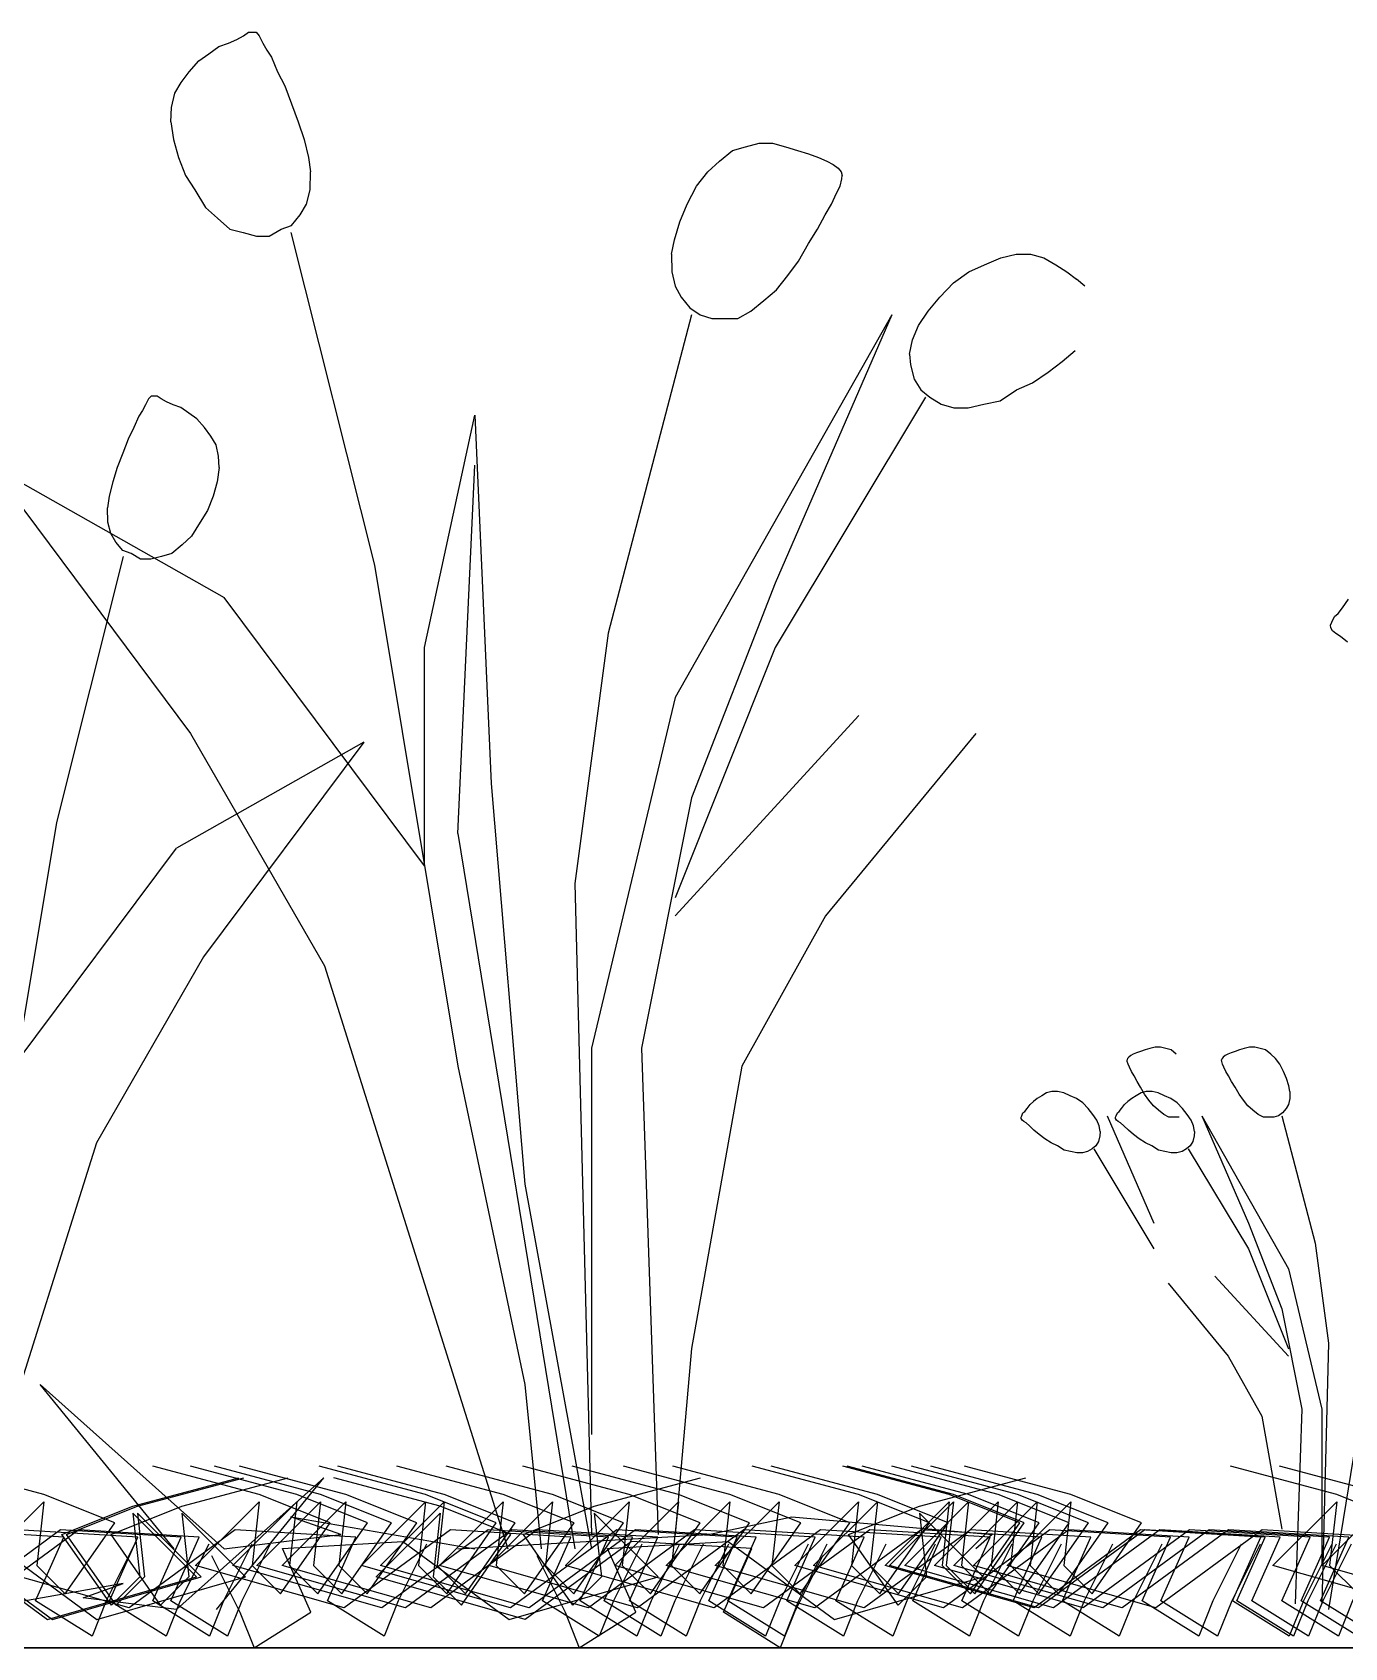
# Model space of a CAD drawing. Header units: metres. Extents: x -109 to 591, y -5 to 592.
# Drawn here: x 567.719 to 568.0035, y 7.2749 to 7.6253 of the extents above; entities that cross this region are included whole.
import ezdxf

# ---------------------------------------------------------------- set-up
doc = ezdxf.new("R2010")
doc.units = ezdxf.units.M
doc.header["$LTSCALE"] = 0.03
doc.layers.add('Areas verdes', color=74, linetype='Continuous')
doc.layers.add('Muro bajo', color=7, linetype='Continuous', lineweight=30)

msp = doc.modelspace()

# ---------------------------------------------------------------- linework, layer by layer
at = {"layer": 'Areas verdes', "color": 6, "linetype": 'Continuous'}
for p, q in [((567.76476, 7.62454), (567.76585, 7.62532)), ((567.76585, 7.62532), (567.76678, 7.62532)), ((567.76678, 7.62532), (567.76748, 7.62532)), ((567.76748, 7.62532), (567.76818, 7.62454)), ((567.75723, 7.62066), (567.75941, 7.62221)), ((567.75941, 7.62221), (567.7615, 7.62299)), ((567.7615, 7.62299), (567.76329, 7.62377)), ((567.76329, 7.62377), (567.76476, 7.62454)), ((567.76818, 7.62454), (567.76895, 7.62299)), ((567.76895, 7.62299), (567.7698, 7.62144)), ((567.75297, 7.61678), (567.75506, 7.61911)), ((567.75506, 7.61911), (567.75723, 7.62066)), ((567.7698, 7.62144), (567.77081, 7.61989)), ((567.77081, 7.61989), (567.77213, 7.61678)), ((567.75126, 7.61445), (567.75297, 7.61678)), ((567.77213, 7.61678), (567.77368, 7.61368)), ((567.74916, 7.60902), (567.74986, 7.61213)), ((567.74986, 7.61213), (567.75126, 7.61445)), ((567.77368, 7.61368), (567.77516, 7.6098)), ((567.74901, 7.60592), (567.74916, 7.60902)), ((567.77516, 7.6098), (567.77663, 7.60592)), ((567.74901, 7.60592), (567.74955, 7.60204)), ((567.77663, 7.60592), (567.77787, 7.60204)), ((567.74955, 7.60204), (567.75064, 7.59816)), ((567.77787, 7.60204), (567.77881, 7.59816)), ((567.87075, 7.59971), (567.87362, 7.60049)), ((567.87362, 7.60049), (567.87657, 7.60126)), ((567.87657, 7.60126), (567.87944, 7.60126)), ((567.87944, 7.60126), (567.88224, 7.60049)), ((567.88224, 7.60049), (567.88487, 7.59971)), ((567.75064, 7.59816), (567.75219, 7.59428)), ((567.77881, 7.59816), (567.77927, 7.59506)), ((567.8654, 7.59506), (567.86796, 7.59738)), ((567.86796, 7.59738), (567.87075, 7.59971)), ((567.88487, 7.59971), (567.88728, 7.59894)), ((567.88728, 7.59894), (567.88945, 7.59816)), ((567.88945, 7.59816), (567.89124, 7.59738)), ((567.89124, 7.59738), (567.89263, 7.59661)), ((567.75219, 7.59428), (567.75421, 7.59118)), ((567.77919, 7.59118), (567.77927, 7.59506)), ((567.86299, 7.59195), (567.8654, 7.59506)), ((567.89263, 7.59661), (567.89372, 7.59583)), ((567.89372, 7.59583), (567.89434, 7.59506)), ((567.89411, 7.59195), (567.8945, 7.59351)), ((567.89434, 7.59506), (567.89457, 7.59428)), ((567.8945, 7.59351), (567.89457, 7.59428)), ((567.75421, 7.59118), (567.75654, 7.5873)), ((567.77842, 7.58807), (567.77919, 7.59118)), ((567.86098, 7.58807), (567.86299, 7.59195)), ((567.89225, 7.58807), (567.89333, 7.5904)), ((567.89333, 7.5904), (567.89411, 7.59195)), ((567.75654, 7.5873), (567.7591, 7.58497)), ((567.77702, 7.58575), (567.77842, 7.58807)), ((567.85935, 7.58419), (567.86098, 7.58807)), ((567.89085, 7.58575), (567.89225, 7.58807)), ((567.7591, 7.58497), (567.76181, 7.58264)), ((567.77291, 7.58264), (567.77516, 7.58342)), ((567.77516, 7.58342), (567.77702, 7.58575)), ((567.85818, 7.58031), (567.85935, 7.58419)), ((567.88922, 7.58264), (567.89085, 7.58575)), ((567.76181, 7.58264), (567.76468, 7.58187)), ((567.76468, 7.58187), (567.76755, 7.58109)), ((567.76755, 7.58109), (567.77035, 7.58109)), ((567.77035, 7.58109), (567.77291, 7.58264)), ((567.85756, 7.57721), (567.85818, 7.58031)), ((567.88511, 7.57566), (567.88728, 7.57954)), ((567.88728, 7.57954), (567.88922, 7.58264)), ((567.85756, 7.57721), (567.85764, 7.57333)), ((567.92545, 7.57488), (567.92895, 7.57643)), ((567.92895, 7.57643), (567.93228, 7.57721)), ((567.93228, 7.57721), (567.93539, 7.57721)), ((567.93539, 7.57721), (567.93826, 7.57643)), ((567.93826, 7.57643), (567.9409, 7.57488)), ((567.85764, 7.57333), (567.85834, 7.57023)), ((567.8803, 7.56945), (567.88278, 7.57256)), ((567.88278, 7.57256), (567.88511, 7.57566)), ((567.9187, 7.571), (567.92204, 7.57333)), ((567.92204, 7.57333), (567.92545, 7.57488)), ((567.9409, 7.57488), (567.9433, 7.57333)), ((567.9433, 7.57333), (567.9454, 7.57178)), ((567.85834, 7.57023), (567.85966, 7.5679)), ((567.87758, 7.56712), (567.8803, 7.56945)), ((567.91576, 7.5679), (567.9187, 7.571)), ((567.94718, 7.57023), (567.9454, 7.57178)), ((567.85966, 7.5679), (567.86152, 7.56557)), ((567.86152, 7.56557), (567.86377, 7.56402)), ((567.87479, 7.5648), (567.87758, 7.56712)), ((567.91319, 7.5648), (567.91576, 7.5679)), ((567.86377, 7.56402), (567.86633, 7.56324)), ((567.86633, 7.56324), (567.86904, 7.56324)), ((567.86904, 7.56324), (567.87192, 7.56324)), ((567.87192, 7.56324), (567.87479, 7.5648)), ((567.9111, 7.56169), (567.91319, 7.5648)), ((567.90916, 7.55549), (567.90978, 7.55859)), ((567.90978, 7.55859), (567.9111, 7.56169)), ((567.90916, 7.55549), (567.90939, 7.55316)), ((567.94229, 7.55393), (567.94509, 7.55626)), ((567.90939, 7.55316), (567.91017, 7.55005)), ((567.93585, 7.54928), (567.93919, 7.55161)), ((567.93919, 7.55161), (567.94229, 7.55393)), ((567.91017, 7.55005), (567.91164, 7.54773)), ((567.93236, 7.54773), (567.93585, 7.54928)), ((567.74353, 7.54454), (567.74285, 7.5433)), ((567.74415, 7.54579), (567.74353, 7.54454)), ((567.74471, 7.54641), (567.74415, 7.54579)), ((567.74527, 7.54641), (567.74471, 7.54641)), ((567.74602, 7.54641), (567.74527, 7.54641)), ((567.74688, 7.54579), (567.74602, 7.54641)), ((567.74806, 7.54516), (567.74688, 7.54579)), ((567.74949, 7.54454), (567.74806, 7.54516)), ((567.75117, 7.54392), (567.74949, 7.54454)), ((567.91164, 7.54773), (567.91358, 7.54617)), ((567.91358, 7.54617), (567.91599, 7.54462)), ((567.91599, 7.54462), (567.91878, 7.54385)), ((567.92189, 7.54385), (567.9253, 7.54462)), ((567.9253, 7.54462), (567.92879, 7.5454)), ((567.92879, 7.5454), (567.93236, 7.54773)), ((567.74204, 7.54206), (567.74099, 7.53958)), ((567.74285, 7.5433), (567.74204, 7.54206)), ((567.75291, 7.54268), (567.75117, 7.54392)), ((567.75464, 7.54144), (567.75291, 7.54268)), ((567.75632, 7.53958), (567.75464, 7.54144)), ((567.91878, 7.54385), (567.92189, 7.54385)), ((567.74099, 7.53958), (567.73975, 7.53709)), ((567.75769, 7.53772), (567.75632, 7.53958)), ((567.7588, 7.53585), (567.75769, 7.53772)), ((567.73857, 7.53399), (567.73739, 7.53089)), ((567.73975, 7.53709), (567.73857, 7.53399)), ((567.75936, 7.53337), (567.7588, 7.53585)), ((567.73739, 7.53089), (567.73639, 7.52778)), ((567.75949, 7.53089), (567.75905, 7.52778)), ((567.75949, 7.53089), (567.75936, 7.53337)), ((567.73639, 7.52778), (567.73565, 7.52468)), ((567.75905, 7.52778), (567.75818, 7.52468)), ((567.73565, 7.52468), (567.73528, 7.5222)), ((567.75818, 7.52468), (567.75694, 7.52158)), ((567.73534, 7.51909), (567.73528, 7.5222)), ((567.75694, 7.52158), (567.75533, 7.51909)), ((567.73596, 7.51661), (567.73534, 7.51909)), ((567.73708, 7.51475), (567.73596, 7.51661)), ((567.75533, 7.51909), (567.75346, 7.51599)), ((567.73857, 7.51289), (567.73708, 7.51475)), ((567.74037, 7.51227), (567.73857, 7.51289)), ((567.75142, 7.51413), (567.74924, 7.51227)), ((567.75346, 7.51599), (567.75142, 7.51413)), ((567.74242, 7.51102), (567.74037, 7.51227)), ((567.74465, 7.51102), (567.74242, 7.51102)), ((567.74695, 7.51164), (567.74465, 7.51102)), ((567.74924, 7.51227), (567.74695, 7.51164)), ((568.00128, 7.49861), (568.00208, 7.49923)), ((568.00208, 7.49923), (568.00308, 7.50047)), ((568.00308, 7.50047), (568.00438, 7.50233)), ((568.00047, 7.49675), (568.00072, 7.49737)), ((568.00053, 7.49613), (568.00047, 7.49675)), ((568.0009, 7.49551), (568.00053, 7.49613)), ((568.00072, 7.49737), (568.00128, 7.49861)), ((568.00159, 7.49488), (568.0009, 7.49551)), ((568.00264, 7.49426), (568.00159, 7.49488)), ((568.00413, 7.49302), (568.00264, 7.49426)), ((567.95928, 7.40426), (567.95841, 7.40395)), ((567.96024, 7.40457), (567.95928, 7.40426)), ((567.96129, 7.40488), (567.96024, 7.40457)), ((567.96241, 7.40519), (567.96129, 7.40488)), ((567.96356, 7.40519), (567.96241, 7.40519)), ((567.96474, 7.40488), (567.96356, 7.40519)), ((567.96589, 7.40457), (567.96474, 7.40488)), ((567.967, 7.40364), (567.96589, 7.40457)), ((567.97975, 7.40426), (567.97888, 7.40395)), ((567.98071, 7.40457), (567.97975, 7.40426)), ((567.98176, 7.40488), (567.98071, 7.40457)), ((567.98288, 7.40519), (567.98176, 7.40488)), ((567.98403, 7.40519), (567.98288, 7.40519)), ((567.98521, 7.40488), (567.98403, 7.40519)), ((567.98636, 7.40457), (567.98521, 7.40488)), ((567.98748, 7.40364), (567.98636, 7.40457)), ((567.95645, 7.4027), (567.95636, 7.40239)), ((567.95639, 7.40208), (567.95636, 7.40239)), ((567.95654, 7.40146), (567.95639, 7.40208)), ((567.9567, 7.40302), (567.95645, 7.4027)), ((567.95685, 7.40084), (567.95654, 7.40146)), ((567.95713, 7.40333), (567.9567, 7.40302)), ((567.95729, 7.39991), (567.95685, 7.40084)), ((567.95769, 7.40364), (567.95713, 7.40333)), ((567.95841, 7.40395), (567.95769, 7.40364)), ((567.97692, 7.4027), (567.97683, 7.40239)), ((567.97686, 7.40208), (567.97683, 7.40239)), ((567.97702, 7.40146), (567.97686, 7.40208)), ((567.97717, 7.40302), (567.97692, 7.4027)), ((567.97733, 7.40084), (567.97702, 7.40146)), ((567.97761, 7.40333), (567.97717, 7.40302)), ((567.97776, 7.39991), (567.97733, 7.40084)), ((567.97816, 7.40364), (567.97761, 7.40333)), ((567.97888, 7.40395), (567.97816, 7.40364)), ((567.9885, 7.4027), (567.98748, 7.40364)), ((567.98946, 7.40146), (567.9885, 7.4027)), ((567.99027, 7.39991), (567.98946, 7.40146)), ((567.95785, 7.39898), (567.95729, 7.39991)), ((567.9585, 7.39774), (567.95785, 7.39898)), ((567.95928, 7.3965), (567.9585, 7.39774)), ((567.97832, 7.39898), (567.97776, 7.39991)), ((567.97897, 7.39774), (567.97832, 7.39898)), ((567.97975, 7.3965), (567.97897, 7.39774)), ((567.99092, 7.39836), (567.99027, 7.39991)), ((567.99139, 7.39681), (567.99092, 7.39836)), ((567.93687, 7.39401), (567.93603, 7.39339)), ((567.93783, 7.39464), (567.93687, 7.39401)), ((567.93888, 7.39526), (567.93783, 7.39464)), ((567.94003, 7.39557), (567.93888, 7.39526)), ((567.94127, 7.39557), (567.94003, 7.39557)), ((567.94261, 7.39526), (567.94127, 7.39557)), ((567.94401, 7.39464), (567.94261, 7.39526)), ((567.94537, 7.39401), (567.94401, 7.39464)), ((567.94671, 7.39308), (567.94537, 7.39401)), ((567.95734, 7.39401), (567.9565, 7.39339)), ((567.9583, 7.39464), (567.95734, 7.39401)), ((567.95936, 7.39526), (567.9583, 7.39464)), ((567.96014, 7.39495), (567.95928, 7.3965)), ((567.9605, 7.39557), (567.95936, 7.39526)), ((567.96108, 7.3937), (567.96014, 7.39495)), ((567.96175, 7.39557), (567.9605, 7.39557)), ((567.96308, 7.39526), (567.96175, 7.39557)), ((567.96448, 7.39464), (567.96308, 7.39526)), ((567.96584, 7.39401), (567.96448, 7.39464)), ((567.96718, 7.39308), (567.96584, 7.39401)), ((567.98062, 7.39495), (567.97975, 7.3965)), ((567.98155, 7.3937), (567.98062, 7.39495)), ((567.9916, 7.39401), (567.99132, 7.39277)), ((567.99163, 7.39557), (567.99139, 7.39681)), ((567.99163, 7.39557), (567.9916, 7.39401)), ((567.93336, 7.38998), (567.93348, 7.39029)), ((567.93348, 7.39029), (567.93376, 7.39091)), ((567.93376, 7.39091), (567.93417, 7.39122)), ((567.93417, 7.39122), (567.93466, 7.39184)), ((567.93466, 7.39184), (567.93532, 7.39277)), ((567.93532, 7.39277), (567.93603, 7.39339)), ((567.94789, 7.39184), (567.94671, 7.39308)), ((567.94891, 7.3906), (567.94789, 7.39184)), ((567.94975, 7.38936), (567.94891, 7.3906)), ((567.95383, 7.38998), (567.95396, 7.39029)), ((567.95396, 7.39029), (567.95423, 7.39091)), ((567.95423, 7.39091), (567.95464, 7.39122)), ((567.95464, 7.39122), (567.95513, 7.39184)), ((567.95513, 7.39184), (567.95579, 7.39277)), ((567.95579, 7.39277), (567.9565, 7.39339)), ((567.96207, 7.39246), (567.96108, 7.3937)), ((567.96316, 7.39153), (567.96207, 7.39246)), ((567.96427, 7.3906), (567.96316, 7.39153)), ((567.96542, 7.38998), (567.96427, 7.3906)), ((567.96836, 7.39184), (567.96718, 7.39308)), ((567.96938, 7.3906), (567.96836, 7.39184)), ((567.97022, 7.38936), (567.96938, 7.3906)), ((567.98254, 7.39246), (567.98155, 7.3937)), ((567.98363, 7.39153), (567.98254, 7.39246)), ((567.98474, 7.3906), (567.98363, 7.39153)), ((567.98589, 7.38998), (567.98474, 7.3906)), ((567.98915, 7.39029), (567.98813, 7.38998)), ((567.99005, 7.39091), (567.98915, 7.39029)), ((567.9908, 7.39184), (567.99005, 7.39091)), ((567.99132, 7.39277), (567.9908, 7.39184)), ((567.93339, 7.38967), (567.93336, 7.38998)), ((567.93358, 7.38936), (567.93339, 7.38967)), ((567.93392, 7.38905), (567.93358, 7.38936)), ((567.93445, 7.38874), (567.93392, 7.38905)), ((567.93519, 7.38812), (567.93445, 7.38874)), ((567.93615, 7.38719), (567.93519, 7.38812)), ((567.93727, 7.38626), (567.93615, 7.38719)), ((567.95027, 7.38812), (567.94975, 7.38936)), ((567.95052, 7.38688), (567.95027, 7.38812)), ((567.95052, 7.38688), (567.95043, 7.38595)), ((567.95386, 7.38967), (567.95383, 7.38998)), ((567.95405, 7.38936), (567.95386, 7.38967)), ((567.95439, 7.38905), (567.95405, 7.38936)), ((567.95492, 7.38874), (567.95439, 7.38905)), ((567.95566, 7.38812), (567.95492, 7.38874)), ((567.95662, 7.38719), (567.95566, 7.38812)), ((567.95774, 7.38626), (567.95662, 7.38719)), ((567.96657, 7.38998), (567.96542, 7.38998)), ((567.96766, 7.38998), (567.96657, 7.38998)), ((567.97075, 7.38812), (567.97022, 7.38936)), ((567.97099, 7.38688), (567.97075, 7.38812)), ((567.97099, 7.38688), (567.9709, 7.38595)), ((567.98704, 7.38998), (567.98589, 7.38998)), ((567.98813, 7.38998), (567.98704, 7.38998)), ((567.93851, 7.38532), (567.93727, 7.38626)), ((567.93985, 7.38439), (567.93851, 7.38532)), ((567.94124, 7.38377), (567.93985, 7.38439)), ((567.94267, 7.38284), (567.94124, 7.38377)), ((567.94953, 7.38377), (567.94875, 7.38315)), ((567.95012, 7.3847), (567.94953, 7.38377)), ((567.95043, 7.38595), (567.95012, 7.3847)), ((567.95898, 7.38532), (567.95774, 7.38626)), ((567.96032, 7.38439), (567.95898, 7.38532)), ((567.96171, 7.38377), (567.96032, 7.38439)), ((567.96314, 7.38284), (567.96171, 7.38377)), ((567.97, 7.38377), (567.96923, 7.38315)), ((567.97059, 7.3847), (567.97, 7.38377)), ((567.9709, 7.38595), (567.97059, 7.3847)), ((567.94407, 7.38253), (567.94267, 7.38284)), ((567.94543, 7.38222), (567.94407, 7.38253)), ((567.94667, 7.38222), (567.94543, 7.38222)), ((567.94779, 7.38253), (567.94667, 7.38222)), ((567.94875, 7.38315), (567.94779, 7.38253)), ((567.96454, 7.38253), (567.96314, 7.38284)), ((567.9659, 7.38222), (567.96454, 7.38253)), ((567.96715, 7.38222), (567.9659, 7.38222)), ((567.96826, 7.38253), (567.96715, 7.38222)), ((567.96923, 7.38315), (567.96826, 7.38253))]:
    msp.add_line(p, q, dxfattribs=at)
at = {"layer": 'Areas verdes', "linetype": 'Continuous'}
for p, q in [((567.775, 7.58187), (567.79316, 7.50971)), ((567.86191, 7.56402), (567.84383, 7.49496)), ((567.90536, 7.56402), (567.85834, 7.481)), ((567.90536, 7.56402), (567.88006, 7.50583)), ((567.91265, 7.54617), (567.88006, 7.49186)), ((567.80402, 7.49186), (567.81489, 7.54229)), ((567.81489, 7.54229), (567.81845, 7.46237)), ((567.70983, 7.53143), (567.76057, 7.50272)), ((567.70983, 7.53143), (567.75328, 7.47324)), ((567.81124, 7.45151), (567.81489, 7.53143)), ((567.73869, 7.51164), (567.72417, 7.45392)), ((567.79316, 7.50971), (567.81124, 7.40108)), ((567.80402, 7.44453), (567.76057, 7.50272)), ((567.88006, 7.50583), (567.86191, 7.45927)), ((567.80402, 7.44453), (567.80402, 7.49186)), ((567.84383, 7.49496), (567.83661, 7.44065)), ((567.88006, 7.49186), (567.85834, 7.43754)), ((567.85834, 7.481), (567.84018, 7.40496)), ((567.85834, 7.43367), (567.89814, 7.47712)), ((567.79083, 7.4713), (567.75024, 7.44833)), ((567.75328, 7.47324), (567.7823, 7.4228)), ((567.79083, 7.4713), (567.75607, 7.42474)), ((567.92351, 7.47324), (567.89093, 7.43367)), ((567.81845, 7.46237), (567.82575, 7.37547)), ((567.86191, 7.45927), (567.85104, 7.40496)), ((567.72417, 7.45392), (567.7097, 7.36701)), ((567.81124, 7.45151), (567.83661, 7.29633)), ((567.71548, 7.40177), (567.75024, 7.44833)), ((567.83661, 7.44065), (567.84018, 7.29943)), ((567.89093, 7.43367), (567.87277, 7.40108)), ((567.75607, 7.42474), (567.73286, 7.38439)), ((567.7823, 7.4228), (567.8221, 7.29633)), ((567.84018, 7.40496), (567.84018, 7.32116)), ((567.85104, 7.40496), (567.85469, 7.29943)), ((567.81124, 7.40108), (567.82575, 7.33202)), ((567.87277, 7.40108), (567.86191, 7.33978)), ((567.95204, 7.39029), (567.96216, 7.36701)), ((567.97252, 7.39029), (567.98263, 7.36701)), ((567.97252, 7.39029), (567.99132, 7.35708)), ((567.9899, 7.39029), (567.99713, 7.36267)), ((567.73286, 7.38439), (567.70101, 7.28321)), ((567.94913, 7.38315), (567.96216, 7.36143)), ((567.9696, 7.38315), (567.98263, 7.36143)), ((567.82575, 7.37547), (567.84018, 7.29633)), ((567.98263, 7.36701), (567.9899, 7.34839)), ((567.99713, 7.36267), (568.00001, 7.34094)), ((567.98263, 7.36143), (567.99132, 7.3397)), ((567.99132, 7.33815), (567.9754, 7.35553)), ((567.99132, 7.35708), (567.99859, 7.32666)), ((567.96525, 7.35398), (567.97829, 7.33815)), ((567.9899, 7.34839), (567.99424, 7.32666)), ((568.01016, 7.34529), (568.00001, 7.28321)), ((567.86191, 7.33978), (567.85834, 7.29943)), ((567.97829, 7.33815), (567.98555, 7.32511)), ((568.00001, 7.34094), (567.99859, 7.28445)), ((567.72069, 7.33202), (567.76057, 7.29633)), ((567.74971, 7.29633), (567.72069, 7.33202)), ((567.82575, 7.33202), (567.82932, 7.29633)), ((567.98555, 7.32511), (567.9899, 7.30059)), ((567.99424, 7.32666), (567.99278, 7.28445)), ((567.99859, 7.32666), (567.99859, 7.29314)), ((567.78214, 7.31177), (567.75024, 7.28321)), ((567.75893, 7.28321), (567.78214, 7.31177)), ((567.775, 7.30331), (567.81489, 7.29633)), ((567.78587, 7.29943), (567.775, 7.30331)), ((567.86555, 7.29943), (567.88363, 7.30331)), ((567.88363, 7.30331), (567.92708, 7.29943)), ((567.76057, 7.29633), (567.78587, 7.29943)), ((567.81124, 7.29633), (567.86555, 7.29943)), ((567.92708, 7.29943), (567.92351, 7.29633)), ((567.73869, 7.2888), (567.70679, 7.28321)), ((567.73, 7.2857), (567.73869, 7.2888)), ((567.75024, 7.28321), (567.73, 7.2857))]:
    msp.add_line(p, q, dxfattribs=at)
at = {"layer": 'Areas verdes'}
for points in [[(567.74114, 7.29737), (567.735, 7.28509), (567.73192, 7.27741), (567.71963, 7.28509), (567.72578, 7.29891), (567.69965, 7.30044), (567.6766, 7.28355), (567.64433, 7.29276), (567.65816, 7.30658), (567.65663, 7.29276), (567.66277, 7.28662), (567.67353, 7.30198), (567.65816, 7.30812), (567.63511, 7.31426)], [(567.7572, 7.29737), (567.75105, 7.28509), (567.74798, 7.27741), (567.73569, 7.28509), (567.74183, 7.29891), (567.71571, 7.30044), (567.69266, 7.28355), (567.66039, 7.29276), (567.67422, 7.30658), (567.67269, 7.29276), (567.67883, 7.28662), (567.68959, 7.30198), (567.67422, 7.30812), (567.65117, 7.31426)], [(567.76659, 7.29737), (567.76044, 7.28509), (567.75737, 7.27741), (567.74508, 7.28509), (567.75123, 7.29891), (567.7251, 7.30044), (567.70205, 7.28355), (567.66978, 7.29276), (567.68361, 7.30658), (567.68208, 7.29276), (567.68822, 7.28662), (567.69898, 7.30198), (567.68361, 7.30812), (567.66056, 7.31426)], [(567.77053, 7.29737), (567.76439, 7.28509), (567.76131, 7.27741), (567.74902, 7.28509), (567.75517, 7.29891), (567.72904, 7.30044), (567.70599, 7.28355), (567.67372, 7.29276), (567.68755, 7.30658), (567.68602, 7.29276), (567.69216, 7.28662), (567.70292, 7.30198), (567.68755, 7.30812), (567.66451, 7.31426)], [(567.80446, 7.29737), (567.79832, 7.28509), (567.79524, 7.27741), (567.78295, 7.28509), (567.7891, 7.29891), (567.76297, 7.30044), (567.73993, 7.28355), (567.70766, 7.29276), (567.72149, 7.30658), (567.71995, 7.29276), (567.7261, 7.28662), (567.73685, 7.30198), (567.72149, 7.30812), (567.69844, 7.31426)], [(567.85112, 7.29737), (567.84497, 7.28509), (567.8419, 7.27741), (567.82961, 7.28509), (567.83575, 7.29891), (567.80963, 7.30044), (567.78658, 7.28355), (567.75431, 7.29276), (567.76814, 7.30658), (567.76661, 7.29276), (567.77275, 7.28662), (567.78351, 7.30198), (567.76814, 7.30812), (567.74509, 7.31426)], [(567.85926, 7.29737), (567.85312, 7.28509), (567.85004, 7.27741), (567.83775, 7.28509), (567.8439, 7.29891), (567.81778, 7.30044), (567.79473, 7.28355), (567.76246, 7.29276), (567.77629, 7.30658), (567.77475, 7.29276), (567.7809, 7.28662), (567.79165, 7.30198), (567.77629, 7.30812), (567.75324, 7.31426)], [(567.86445, 7.29737), (567.85831, 7.28509), (567.85523, 7.27741), (567.84294, 7.28509), (567.84909, 7.29891), (567.82296, 7.30044), (567.79991, 7.28355), (567.76765, 7.29276), (567.78147, 7.30658), (567.77994, 7.29276), (567.78609, 7.28662), (567.79684, 7.30198), (567.78147, 7.30812), (567.75843, 7.31426)], [(567.86993, 7.29737), (567.86379, 7.28509), (567.86071, 7.27741), (567.84842, 7.28509), (567.85457, 7.29891), (567.82844, 7.30044), (567.80539, 7.28355), (567.77312, 7.29276), (567.78695, 7.30658), (567.78542, 7.29276), (567.79156, 7.28662), (567.80232, 7.30198), (567.78695, 7.30812), (567.7639, 7.31426)], [(567.88718, 7.29737), (567.88103, 7.28509), (567.87796, 7.27741), (567.86567, 7.28509), (567.87181, 7.29891), (567.84569, 7.30044), (567.82264, 7.28355), (567.79037, 7.29276), (567.8042, 7.30658), (567.80266, 7.29276), (567.80881, 7.28662), (567.81957, 7.30198), (567.8042, 7.30812), (567.78115, 7.31426)], [(567.89125, 7.29737), (567.8851, 7.28509), (567.88203, 7.27741), (567.86974, 7.28509), (567.87589, 7.29891), (567.84976, 7.30044), (567.82671, 7.28355), (567.79444, 7.29276), (567.80827, 7.30658), (567.80674, 7.29276), (567.81288, 7.28662), (567.82364, 7.30198), (567.80827, 7.30812), (567.78522, 7.31426)], [(567.90406, 7.29737), (567.89791, 7.28509), (567.89484, 7.27741), (567.88255, 7.28509), (567.88869, 7.29891), (567.86257, 7.30044), (567.83952, 7.28355), (567.80725, 7.29276), (567.82108, 7.30658), (567.81955, 7.29276), (567.82569, 7.28662), (567.83645, 7.30198), (567.82108, 7.30812), (567.79803, 7.31426)], [(567.91473, 7.29737), (567.90858, 7.28509), (567.90551, 7.27741), (567.89321, 7.28509), (567.89936, 7.29891), (567.87324, 7.30044), (567.85019, 7.28355), (567.81792, 7.29276), (567.83175, 7.30658), (567.83021, 7.29276), (567.83636, 7.28662), (567.84712, 7.30198), (567.83175, 7.30812), (567.8087, 7.31426)], [(567.93138, 7.29737), (567.92523, 7.28509), (567.92216, 7.27741), (567.90986, 7.28509), (567.91601, 7.29891), (567.88989, 7.30044), (567.86684, 7.28355), (567.83457, 7.29276), (567.8484, 7.30658), (567.84686, 7.29276), (567.85301, 7.28662), (567.86377, 7.30198), (567.8484, 7.30812), (567.82535, 7.31426)], [(567.94204, 7.29737), (567.9359, 7.28509), (567.93282, 7.27741), (567.92053, 7.28509), (567.92668, 7.29891), (567.90056, 7.30044), (567.87751, 7.28355), (567.84524, 7.29276), (567.85907, 7.30658), (567.85753, 7.29276), (567.86368, 7.28662), (567.87443, 7.30198), (567.85907, 7.30812), (567.83602, 7.31426)], [(567.95318, 7.29737), (567.94704, 7.28509), (567.94397, 7.27741), (567.93167, 7.28509), (567.93782, 7.29891), (567.9117, 7.30044), (567.88865, 7.28355), (567.85638, 7.29276), (567.87021, 7.30658), (567.86867, 7.29276), (567.87482, 7.28662), (567.88557, 7.30198), (567.87021, 7.30812), (567.84716, 7.31426)], [(567.96385, 7.29737), (567.95771, 7.28509), (567.95463, 7.27741), (567.94234, 7.28509), (567.94849, 7.29891), (567.92236, 7.30044), (567.89931, 7.28355), (567.86704, 7.29276), (567.88087, 7.30658), (567.87934, 7.29276), (567.88548, 7.28662), (567.89624, 7.30198), (567.88087, 7.30812), (567.85783, 7.31426)], [(567.9811, 7.29737), (567.97495, 7.28509), (567.97188, 7.27741), (567.95959, 7.28509), (567.96573, 7.29891), (567.93961, 7.30044), (567.91656, 7.28355), (567.88429, 7.29276), (567.89812, 7.30658), (567.89658, 7.29276), (567.90273, 7.28662), (567.91349, 7.30198), (567.89812, 7.30812), (567.87507, 7.31426)], [(567.98517, 7.29737), (567.97903, 7.28509), (567.97595, 7.27741), (567.96366, 7.28509), (567.96981, 7.29891), (567.94368, 7.30044), (567.92063, 7.28355), (567.88836, 7.29276), (567.90219, 7.30658), (567.90066, 7.29276), (567.9068, 7.28662), (567.91756, 7.30198), (567.90219, 7.30812), (567.87914, 7.31426)], [(568.00072, 7.29737), (567.99457, 7.28509), (567.9915, 7.27741), (567.97921, 7.28509), (567.98536, 7.29891), (567.95923, 7.30044), (567.93618, 7.28355), (567.90391, 7.29276), (567.91774, 7.30658), (567.91621, 7.29276), (567.92235, 7.28662), (567.93311, 7.30198), (567.91774, 7.30812), (567.89469, 7.31426)], [(568.00165, 7.29737), (567.99551, 7.28509), (567.99244, 7.27741), (567.98014, 7.28509), (567.98629, 7.29891), (567.96017, 7.30044), (567.93712, 7.28355), (567.90485, 7.29276), (567.91868, 7.30658), (567.91714, 7.29276), (567.92329, 7.28662), (567.93404, 7.30198), (567.91868, 7.30812), (567.89563, 7.31426)], [(568.00492, 7.29737), (567.99878, 7.28509), (567.9957, 7.27741), (567.98341, 7.28509), (567.98956, 7.29891), (567.96343, 7.30044), (567.94039, 7.28355), (567.90812, 7.29276), (567.92195, 7.30658), (567.92041, 7.29276), (567.92656, 7.28662), (567.93731, 7.30198), (567.92195, 7.30812), (567.8989, 7.31426)], [(568.01139, 7.29737), (568.00524, 7.28509), (568.00217, 7.27741), (567.98988, 7.28509), (567.99602, 7.29891), (567.9699, 7.30044), (567.94685, 7.28355), (567.91458, 7.29276), (567.92841, 7.30658), (567.92687, 7.29276), (567.93302, 7.28662), (567.94378, 7.30198), (567.92841, 7.30812), (567.90536, 7.31426)], [(568.01559, 7.29737), (568.00944, 7.28509), (568.00637, 7.27741), (567.99408, 7.28509), (568.00023, 7.29891), (567.9741, 7.30044), (567.95105, 7.28355), (567.91878, 7.29276), (567.93261, 7.30658), (567.93108, 7.29276), (567.93722, 7.28662), (567.94798, 7.30198), (567.93261, 7.30812), (567.90956, 7.31426)], [(568.01982, 7.29737), (568.01367, 7.28509), (568.0106, 7.27741), (567.99831, 7.28509), (568.00445, 7.29891), (567.97833, 7.30044), (567.95528, 7.28355), (567.92301, 7.29276), (567.93684, 7.30658), (567.93531, 7.29276), (567.94145, 7.28662), (567.95221, 7.30198), (567.93684, 7.30812), (567.91379, 7.31426)], [(568.0271, 7.29737), (568.02096, 7.28509), (568.01789, 7.27741), (568.00559, 7.28509), (568.01174, 7.29891), (567.98562, 7.30044), (567.96257, 7.28355), (567.9303, 7.29276), (567.94413, 7.30658), (567.94259, 7.29276), (567.94874, 7.28662), (567.95949, 7.30198), (567.94413, 7.30812), (567.92108, 7.31426)], [(568.08477, 7.29737), (568.07863, 7.28509), (568.07555, 7.27741), (568.06326, 7.28509), (568.06941, 7.29891), (568.04328, 7.30044), (568.02024, 7.28355), (567.98797, 7.29276), (568.0018, 7.30658), (568.00026, 7.29276), (568.00641, 7.28662), (568.01716, 7.30198), (568.0018, 7.30812), (567.97875, 7.31426)], [(568.09544, 7.29737), (568.08929, 7.28509), (568.08622, 7.27741), (568.07393, 7.28509), (568.08008, 7.29891), (568.05395, 7.30044), (568.0309, 7.28355), (567.99863, 7.29276), (568.01246, 7.30658), (568.01093, 7.29276), (568.01707, 7.28662), (568.02783, 7.30198), (568.01246, 7.30812), (567.98941, 7.31426)], [(567.65774, 7.29487), (567.66389, 7.28258), (567.66696, 7.27491), (567.67926, 7.28258), (567.67311, 7.2964), (567.69923, 7.29794), (567.72228, 7.28105), (567.75455, 7.29026), (567.74072, 7.30408), (567.74226, 7.29026), (567.73611, 7.28412), (567.72536, 7.29947), (567.74072, 7.30561), (567.76377, 7.31175)], [(567.65877, 7.29487), (567.66492, 7.28258), (567.66799, 7.27491), (567.68029, 7.28258), (567.67414, 7.2964), (567.70026, 7.29794), (567.72331, 7.28105), (567.75558, 7.29026), (567.74175, 7.30408), (567.74329, 7.29026), (567.73714, 7.28412), (567.72639, 7.29947), (567.74175, 7.30561), (567.7648, 7.31175)], [(567.6684, 7.29487), (567.67455, 7.28258), (567.67762, 7.27491), (567.68992, 7.28258), (567.68377, 7.2964), (567.70989, 7.29794), (567.73294, 7.28105), (567.76521, 7.29026), (567.75138, 7.30408), (567.75292, 7.29026), (567.74677, 7.28412), (567.73602, 7.29947), (567.75138, 7.30561), (567.77443, 7.31175)], [(567.75782, 7.29487), (567.76397, 7.28258), (567.76704, 7.27491), (567.77934, 7.28258), (567.77319, 7.2964), (567.79931, 7.29794), (567.82236, 7.28105), (567.85463, 7.29026), (567.8408, 7.30408), (567.84234, 7.29026), (567.83619, 7.28412), (567.82543, 7.29947), (567.8408, 7.30561), (567.86385, 7.31175)], [(567.89036, 7.29487), (567.88421, 7.28258), (567.88114, 7.27491), (567.86885, 7.28258), (567.87499, 7.2964), (567.84887, 7.29794), (567.82582, 7.28105), (567.79355, 7.29026), (567.80738, 7.30408), (567.80584, 7.29026), (567.81199, 7.28412), (567.82275, 7.29947), (567.80738, 7.30561), (567.78433, 7.31175)], [(567.82834, 7.29487), (567.83449, 7.28258), (567.83756, 7.27491), (567.84985, 7.28258), (567.84371, 7.2964), (567.86983, 7.29794), (567.89288, 7.28105), (567.92515, 7.29026), (567.91132, 7.30408), (567.91285, 7.29026), (567.90671, 7.28412), (567.89595, 7.29947), (567.91132, 7.30561), (567.93437, 7.31175)]]:
    msp.add_lwpolyline(points, dxfattribs=at)
at = {"layer": 'Muro bajo'}
msp.add_line((574.34287, 7.27491), (566.84561, 7.27491), dxfattribs=at)

doc.saveas('drawing.dxf')
